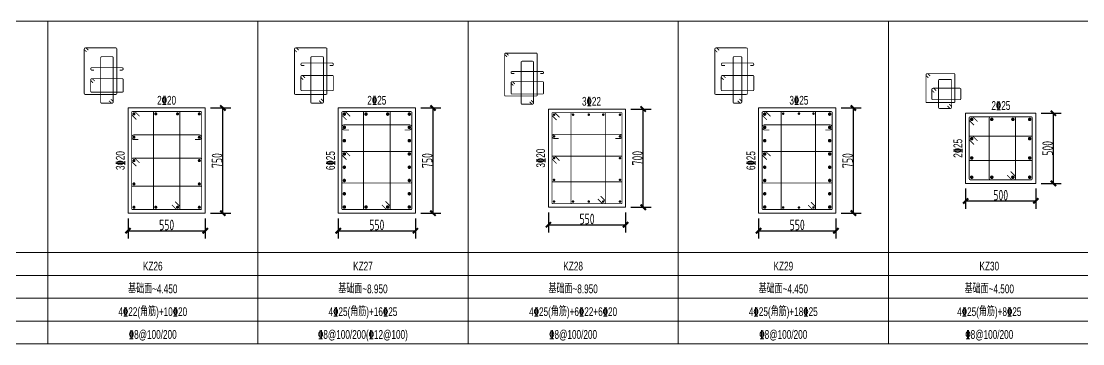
# Model space of a CAD drawing. Extents: x -695511 to 885008, y -751583 to -95266.
# Drawn here: x 260914 to 291143, y -265879 to -256679 of the extents above; entities that cross this region are included whole.
import ezdxf
from ezdxf.enums import TextEntityAlignment as Align

# ---------------------------------------------------------------- set-up
doc = ezdxf.new("R2010")
doc.units = 0
doc.header["$LTSCALE"] = 1000
doc.header["$MEASUREMENT"] = 0
for name, color, linetype, lineweight in [('柱原位标注', 7, 'Continuous', 18), ('柱尺寸标注', 3, 'Continuous', 18), ('柱截面轮廓', 7, 'Continuous', 18), ('柱箍筋', 1, 'Continuous', 25), ('柱纵筋', 1, 'Continuous', 70), ('柱表文字', 7, 'Continuous', 18), ('柱表边线', 253, 'Continuous', 18)]:
    doc.layers.add(name, color=color, linetype=linetype, lineweight=lineweight)
doc.styles.add('样式 1', font='GS_TXT.shx', dxfattribs={"width": 0.7, "height": 375, "bigfont": 'yjkchn.shx'})
doc.styles.add('盈建科标注', font='yjkeng.shx', dxfattribs={"width": 0.7, "height": 300, "bigfont": 'yjkchn.shx'})
doc.dimstyles.new('盈建科结构', dxfattribs={"dimscale": 150, "dimtxt": 2.5, "dimasz": 1, "dimexe": 1.5, "dimexo": 1.5, "dimgap": 1, "dimtad": 1, "dimdec": 0, "dimzin": 0, "dimdsep": 46, "dimtxsty": '盈建科标注', "dimblk": 'ARCHTICK', "dimcen": 0.09, "dimclrt": 7, "dimadec": 0, "dimazin": 0, "dimtfac": 1, "dimtdec": 4, "dimtix": 1, "dimtmove": 2, "dimatfit": 3, "dimfxl": 1, "dimtolj": 1, "dimtzin": 0, "dimarcsym": 0})

# ---------------------------------------------------------------- blocks, each defined once
blk = doc.blocks.new('_ArchTick')
at = {"color": 0, "linetype": 'ByBlock', "const_width": 0.4}
blk.add_lwpolyline([(-0.5, -0.5), (0.5, 0.5)], dxfattribs=at)
blk = doc.blocks.new('*D334')
at = {"layer": 'Defpoints', "color": 0, "transparency": 16777216}
for p in [(263955, -262154), (266155, -262154), (266155, -262654)]:
    blk.add_point(p, dxfattribs=at)
at = {"layer": '柱尺寸标注', "color": 0, "lineweight": -2, "transparency": 16777216}
for p, q in [((263955, -262304), (263955, -262879)), ((266155, -262304), (266155, -262879)), ((263955, -262654), (266155, -262654))]:
    blk.add_line(p, q, dxfattribs=at)
at = {"layer": '柱尺寸标注', "color": 0, "linetype": 'ByBlock', "lineweight": -2, "transparency": 16777216, "xscale": 150, "yscale": 150, "zscale": 150, "rotation": 180}
blk.add_blockref('_ArchTick', (263955, -262654), dxfattribs=at)
at = {"layer": '柱尺寸标注', "color": 0, "linetype": 'ByBlock', "lineweight": -2, "transparency": 16777216, "xscale": 150, "yscale": 150, "zscale": 150}
blk.add_blockref('_ArchTick', (266155, -262654), dxfattribs=at)
at = {"layer": '柱尺寸标注', "color": 7, "lineweight": 18, "transparency": 16777216, "insert": (265055, -262489), "char_height": 300, "attachment_point": 5, "style": '盈建科标注'}
blk.add_mtext('\\A1;550', dxfattribs=at)
blk = doc.blocks.new('*D335')
at = {"layer": 'Defpoints', "color": 0, "transparency": 16777216}
for p in [(266155, -259154), (266655, -259154), (266155, -262154)]:
    blk.add_point(p, dxfattribs=at)
at = {"layer": '柱尺寸标注', "color": 0, "lineweight": -2, "transparency": 16777216}
for p, q in [((266305, -259154), (266880, -259154)), ((266655, -262154), (266655, -259154)), ((266305, -262154), (266880, -262154))]:
    blk.add_line(p, q, dxfattribs=at)
at = {"layer": '柱尺寸标注', "color": 0, "linetype": 'ByBlock', "lineweight": -2, "transparency": 16777216, "xscale": 150, "yscale": 150, "zscale": 150}
for p, rotation in [((266655, -259154), 90), ((266655, -262154), 270)]:
    blk.add_blockref('_ArchTick', p, dxfattribs=dict(at, rotation=rotation))
at = {"layer": '柱尺寸标注', "color": 7, "lineweight": 18, "transparency": 16777216, "insert": (266490, -260654), "char_height": 300, "attachment_point": 5, "rotation": 90, "style": '盈建科标注'}
blk.add_mtext('\\A1;750', dxfattribs=at)
blk = doc.blocks.new('*D336')
at = {"layer": 'Defpoints', "color": 0, "transparency": 16777216}
for p in [(269940, -262154), (272140, -262154), (272140, -262654)]:
    blk.add_point(p, dxfattribs=at)
at = {"layer": '柱尺寸标注', "color": 0, "lineweight": -2, "transparency": 16777216}
for p, q in [((269940, -262304), (269940, -262879)), ((272140, -262304), (272140, -262879)), ((269940, -262654), (272140, -262654))]:
    blk.add_line(p, q, dxfattribs=at)
at = {"layer": '柱尺寸标注', "color": 0, "linetype": 'ByBlock', "lineweight": -2, "transparency": 16777216, "xscale": 150, "yscale": 150, "zscale": 150, "rotation": 180}
blk.add_blockref('_ArchTick', (269940, -262654), dxfattribs=at)
at = {"layer": '柱尺寸标注', "color": 0, "linetype": 'ByBlock', "lineweight": -2, "transparency": 16777216, "xscale": 150, "yscale": 150, "zscale": 150}
blk.add_blockref('_ArchTick', (272140, -262654), dxfattribs=at)
at = {"layer": '柱尺寸标注', "color": 7, "lineweight": 18, "transparency": 16777216, "insert": (271040, -262489), "char_height": 300, "attachment_point": 5, "style": '盈建科标注'}
blk.add_mtext('\\A1;550', dxfattribs=at)
blk = doc.blocks.new('*D337')
at = {"layer": 'Defpoints', "color": 0, "transparency": 16777216}
for p in [(272140, -259154), (272640, -259154), (272140, -262154)]:
    blk.add_point(p, dxfattribs=at)
at = {"layer": '柱尺寸标注', "color": 0, "lineweight": -2, "transparency": 16777216}
for p, q in [((272290, -259154), (272865, -259154)), ((272640, -262154), (272640, -259154)), ((272290, -262154), (272865, -262154))]:
    blk.add_line(p, q, dxfattribs=at)
at = {"layer": '柱尺寸标注', "color": 0, "linetype": 'ByBlock', "lineweight": -2, "transparency": 16777216, "xscale": 150, "yscale": 150, "zscale": 150}
for p, rotation in [((272640, -259154), 90), ((272640, -262154), 270)]:
    blk.add_blockref('_ArchTick', p, dxfattribs=dict(at, rotation=rotation))
at = {"layer": '柱尺寸标注', "color": 7, "lineweight": 18, "transparency": 16777216, "insert": (272475, -260654), "char_height": 300, "attachment_point": 5, "rotation": 90, "style": '盈建科标注'}
blk.add_mtext('\\A1;750', dxfattribs=at)
blk = doc.blocks.new('*D338')
at = {"layer": 'Defpoints', "color": 0, "transparency": 16777216}
for p in [(275926, -261984), (278126, -261984), (278126, -262484)]:
    blk.add_point(p, dxfattribs=at)
at = {"layer": '柱尺寸标注', "color": 0, "lineweight": -2, "transparency": 16777216}
for p, q in [((275926, -262134), (275926, -262709)), ((278126, -262134), (278126, -262709)), ((275926, -262484), (278126, -262484))]:
    blk.add_line(p, q, dxfattribs=at)
at = {"layer": '柱尺寸标注', "color": 0, "linetype": 'ByBlock', "lineweight": -2, "transparency": 16777216, "xscale": 150, "yscale": 150, "zscale": 150, "rotation": 180}
blk.add_blockref('_ArchTick', (275926, -262484), dxfattribs=at)
at = {"layer": '柱尺寸标注', "color": 0, "linetype": 'ByBlock', "lineweight": -2, "transparency": 16777216, "xscale": 150, "yscale": 150, "zscale": 150}
blk.add_blockref('_ArchTick', (278126, -262484), dxfattribs=at)
at = {"layer": '柱尺寸标注', "color": 7, "lineweight": 18, "transparency": 16777216, "insert": (277026, -262319), "char_height": 300, "attachment_point": 5, "style": '盈建科标注'}
blk.add_mtext('\\A1;550', dxfattribs=at)
blk = doc.blocks.new('*D339')
at = {"layer": 'Defpoints', "color": 0, "transparency": 16777216}
for p in [(278126, -259184), (278626, -259184), (278126, -261984)]:
    blk.add_point(p, dxfattribs=at)
at = {"layer": '柱尺寸标注', "color": 0, "lineweight": -2, "transparency": 16777216}
for p, q in [((278276, -259184), (278851, -259184)), ((278626, -261984), (278626, -259184)), ((278276, -261984), (278851, -261984))]:
    blk.add_line(p, q, dxfattribs=at)
at = {"layer": '柱尺寸标注', "color": 0, "linetype": 'ByBlock', "lineweight": -2, "transparency": 16777216, "xscale": 150, "yscale": 150, "zscale": 150}
for p, rotation in [((278626, -259184), 90), ((278626, -261984), 270)]:
    blk.add_blockref('_ArchTick', p, dxfattribs=dict(at, rotation=rotation))
at = {"layer": '柱尺寸标注', "color": 7, "lineweight": 18, "transparency": 16777216, "insert": (278461, -260584), "char_height": 300, "attachment_point": 5, "rotation": 90, "style": '盈建科标注'}
blk.add_mtext('\\A1;700', dxfattribs=at)
blk = doc.blocks.new('*D340')
at = {"layer": 'Defpoints', "color": 0, "transparency": 16777216}
for p in [(281911, -262154), (284111, -262154), (284111, -262654)]:
    blk.add_point(p, dxfattribs=at)
at = {"layer": '柱尺寸标注', "color": 0, "lineweight": -2, "transparency": 16777216}
for p, q in [((281911, -262304), (281911, -262879)), ((284111, -262304), (284111, -262879)), ((281911, -262654), (284111, -262654))]:
    blk.add_line(p, q, dxfattribs=at)
at = {"layer": '柱尺寸标注', "color": 0, "linetype": 'ByBlock', "lineweight": -2, "transparency": 16777216, "xscale": 150, "yscale": 150, "zscale": 150, "rotation": 180}
blk.add_blockref('_ArchTick', (281911, -262654), dxfattribs=at)
at = {"layer": '柱尺寸标注', "color": 0, "linetype": 'ByBlock', "lineweight": -2, "transparency": 16777216, "xscale": 150, "yscale": 150, "zscale": 150}
blk.add_blockref('_ArchTick', (284111, -262654), dxfattribs=at)
at = {"layer": '柱尺寸标注', "color": 7, "lineweight": 18, "transparency": 16777216, "insert": (283011, -262489), "char_height": 300, "attachment_point": 5, "style": '盈建科标注'}
blk.add_mtext('\\A1;550', dxfattribs=at)
blk = doc.blocks.new('*D341')
at = {"layer": 'Defpoints', "color": 0, "transparency": 16777216}
for p in [(284111, -259154), (284611, -259154), (284111, -262154)]:
    blk.add_point(p, dxfattribs=at)
at = {"layer": '柱尺寸标注', "color": 0, "lineweight": -2, "transparency": 16777216}
for p, q in [((284261, -259154), (284836, -259154)), ((284611, -262154), (284611, -259154)), ((284261, -262154), (284836, -262154))]:
    blk.add_line(p, q, dxfattribs=at)
at = {"layer": '柱尺寸标注', "color": 0, "linetype": 'ByBlock', "lineweight": -2, "transparency": 16777216, "xscale": 150, "yscale": 150, "zscale": 150}
for p, rotation in [((284611, -259154), 90), ((284611, -262154), 270)]:
    blk.add_blockref('_ArchTick', p, dxfattribs=dict(at, rotation=rotation))
at = {"layer": '柱尺寸标注', "color": 7, "lineweight": 18, "transparency": 16777216, "insert": (284446, -260654), "char_height": 300, "attachment_point": 5, "rotation": 90, "style": '盈建科标注'}
blk.add_mtext('\\A1;750', dxfattribs=at)
blk = doc.blocks.new('*D342')
at = {"layer": 'Defpoints', "color": 0, "transparency": 16777216}
for p in [(287807, -261304), (289807, -261304), (289807, -261804)]:
    blk.add_point(p, dxfattribs=at)
at = {"layer": '柱尺寸标注', "color": 0, "lineweight": -2, "transparency": 16777216}
for p, q in [((287807, -261454), (287807, -262029)), ((289807, -261454), (289807, -262029)), ((287807, -261804), (289807, -261804))]:
    blk.add_line(p, q, dxfattribs=at)
at = {"layer": '柱尺寸标注', "color": 0, "linetype": 'ByBlock', "lineweight": -2, "transparency": 16777216, "xscale": 150, "yscale": 150, "zscale": 150, "rotation": 180}
blk.add_blockref('_ArchTick', (287807, -261804), dxfattribs=at)
at = {"layer": '柱尺寸标注', "color": 0, "linetype": 'ByBlock', "lineweight": -2, "transparency": 16777216, "xscale": 150, "yscale": 150, "zscale": 150}
blk.add_blockref('_ArchTick', (289807, -261804), dxfattribs=at)
at = {"layer": '柱尺寸标注', "color": 7, "lineweight": 18, "transparency": 16777216, "insert": (288807, -261639), "char_height": 300, "attachment_point": 5, "style": '盈建科标注'}
blk.add_mtext('\\A1;500', dxfattribs=at)
blk = doc.blocks.new('*D343')
at = {"layer": 'Defpoints', "color": 0, "transparency": 16777216}
for p in [(289807, -259304), (290307, -259304), (289807, -261304)]:
    blk.add_point(p, dxfattribs=at)
at = {"layer": '柱尺寸标注', "color": 0, "lineweight": -2, "transparency": 16777216}
for p, q in [((289957, -259304), (290532, -259304)), ((290307, -261304), (290307, -259304)), ((289957, -261304), (290532, -261304))]:
    blk.add_line(p, q, dxfattribs=at)
at = {"layer": '柱尺寸标注', "color": 0, "linetype": 'ByBlock', "lineweight": -2, "transparency": 16777216, "xscale": 150, "yscale": 150, "zscale": 150}
for p, rotation in [((290307, -259304), 90), ((290307, -261304), 270)]:
    blk.add_blockref('_ArchTick', p, dxfattribs=dict(at, rotation=rotation))
at = {"layer": '柱尺寸标注', "color": 7, "lineweight": 18, "transparency": 16777216, "insert": (290142, -260304), "char_height": 300, "attachment_point": 5, "rotation": 90, "style": '盈建科标注'}
blk.add_mtext('\\A1;500', dxfattribs=at)

msp = doc.modelspace()

# ---------------------------------------------------------------- linework, layer by layer
at = {"layer": '柱截面轮廓', "lineweight": 18}
for points in [[(266154.8, -259153.8), (263954.8, -259153.8), (263954.8, -262153.8), (266154.8, -262153.8)], [(272140.2, -259153.8), (269940.2, -259153.8), (269940.2, -262153.8), (272140.2, -262153.8)], [(278125.7, -259183.8), (275925.7, -259183.8), (275925.7, -261983.8), (278125.7, -261983.8)], [(284111.2, -259153.8), (281911.2, -259153.8), (281911.2, -262153.8), (284111.2, -262153.8)], [(289806.6, -259303.8), (287806.6, -259303.8), (287806.6, -261303.8), (289806.6, -261303.8)]]:
    msp.add_lwpolyline(points, close=True, dxfattribs=at)
at = {"layer": '柱箍筋', "lineweight": 25, "const_width": 25}
for points in [[(262824.4, -257508), (262767.9, -257451.4, 0.6681786), (262709, -257475.8), (262709, -258741.3, 0.4142136), (262734, -258766.3), (263609, -258766.3, 0.4142136), (263634, -258741.3), (263634, -257466.3, 0.4142136), (263609, -257441.3), (262743.5, -257441.3, 0.6681786), (262719.1, -257500.2), (262775.6, -257556.8)], [(268815, -257508.9), (268758.4, -257452.3, 0.6681786), (268694.4, -257478.8), (268694.4, -258741.3, 0.4142136), (268719.4, -258766.3), (269594.4, -258766.3, 0.4142136), (269619.4, -258741.3), (269619.4, -257466.3, 0.4142136), (269594.4, -257441.3), (268731.9, -257441.3, 0.6681786), (268705.4, -257505.4), (268762, -257561.9)], [(280785.9, -257508.9), (280729.3, -257452.3, 0.6681786), (280665.3, -257478.8), (280665.3, -258741.3, 0.4142136), (280690.3, -258766.3), (281565.3, -258766.3, 0.4142136), (281590.3, -258741.3), (281590.3, -257466.3, 0.4142136), (281565.3, -257441.3), (280702.8, -257441.3, 0.6681786), (280676.3, -257505.4), (280732.9, -257561.9)], [(263416.5, -258949.7), (263473.1, -259006.2, 0.6681786), (263532, -258981.8), (263532, -257716.3, 0.4142136), (263507, -257691.3), (263202.6, -257691.3, 0.4142136), (263177.6, -257716.3), (263177.6, -258991.3, 0.4142136), (263202.6, -259016.3), (263497.5, -259016.3, 0.6681786), (263521.9, -258957.4), (263465.3, -258900.9)], [(269398.8, -258948.8), (269455.4, -259005.4, 0.6681786), (269519.4, -258978.8), (269519.4, -257716.3, 0.4142136), (269494.4, -257691.3), (269186.1, -257691.3, 0.4142136), (269161.1, -257716.3), (269161.1, -258991.3, 0.4142136), (269186.1, -259016.3), (269481.9, -259016.3, 0.6681786), (269508.4, -258952.3), (269451.9, -258895.7)], [(274788.5, -257653.5), (274731.9, -257596.9, 0.6681786), (274679.9, -257618.5), (274679.9, -258788, 0.4142136), (274704.9, -258813), (275579.9, -258813, 0.4142136), (275604.9, -258788), (275604.9, -257613, 0.4142136), (275579.9, -257588), (274710.4, -257588, 0.6681786), (274688.8, -257640.1), (274745.4, -257696.6)], [(275391.6, -258980.8), (275448.1, -259037.4, 0.6681786), (275500.2, -259015.8), (275500.2, -257846.3, 0.4142136), (275475.2, -257821.3), (275176.2, -257821.3, 0.4142136), (275151.2, -257846.3), (275151.2, -259021.3, 0.4142136), (275176.2, -259046.3), (275469.7, -259046.3, 0.6681786), (275491.3, -258994.3), (275434.7, -258937.7)], [(281313.1, -258948.8), (281369.6, -259005.4, 0.6681786), (281433.7, -258978.8), (281433.7, -257716.3, 0.4142136), (281408.7, -257691.3), (281213.7, -257691.3, 0.4142136), (281188.7, -257716.3), (281188.7, -258991.3, 0.4142136), (281213.7, -259016.3), (281396.2, -259016.3, 0.6681786), (281422.7, -258952.3), (281366.1, -258895.7)], [(262990.8, -258074.3), (262926.8, -258074.3, -1), (262926.8, -258005.3), (263782.8, -258005.3, -1), (263782.8, -258074.3), (263718.8, -258074.3)], [(268979.2, -257944.9), (268915.2, -257944.9, -1), (268915.2, -257869.9), (269765.2, -257869.9, -1), (269765.2, -257944.9), (269701.2, -257944.9)], [(274957.7, -258173.3), (274893.7, -258173.3, -1), (274893.7, -258112.3), (275757.7, -258112.3, -1), (275757.7, -258173.3), (275693.7, -258173.3)], [(280950.2, -257944.9), (280886.2, -257944.9, -1), (280886.2, -257869.9), (281736.2, -257869.9, -1), (281736.2, -257944.9), (281672.2, -257944.9)], [(262959, -258434.8), (262902.4, -258378.2, -0.6681786), (262926.8, -258319.3), (263792.3, -258319.3, -0.4142136), (263817.3, -258344.3), (263817.3, -258677.3, -0.4142136), (263792.3, -258702.3), (262917.3, -258702.3, -0.4142136), (262892.3, -258677.3), (262892.3, -258353.8, -0.6681786), (262951.2, -258329.4), (263007.8, -258386)], [(268945.3, -258347.6), (268888.7, -258291.1, -0.6681786), (268915.2, -258227), (269777.7, -258227, -0.4142136), (269802.7, -258252), (269802.7, -258634.2, -0.4142136), (269777.7, -258659.2), (268902.7, -258659.2, -0.4142136), (268877.7, -258634.2), (268877.7, -258264.5, -0.6681786), (268941.8, -258238), (268998.3, -258294.6)], [(274928.7, -258512), (274872.1, -258455.4, -0.6681786), (274893.7, -258403.3), (275763.2, -258403.3, -0.4142136), (275788.2, -258428.3), (275788.2, -258730.3, -0.4142136), (275763.2, -258755.3), (274888.2, -258755.3, -0.4142136), (274863.2, -258730.3), (274863.2, -258433.8, -0.6681786), (274915.3, -258412.3), (274971.8, -258468.8)], [(280916.2, -258347.6), (280859.6, -258291.1, -0.6681786), (280886.2, -258227), (281748.7, -258227, -0.4142136), (281773.7, -258252), (281773.7, -258634.2, -0.4142136), (281748.7, -258659.2), (280873.7, -258659.2, -0.4142136), (280848.7, -258634.2), (280848.7, -258264.5, -0.6681786), (280912.7, -258238), (280969.2, -258294.6)], [(286798, -258242.2), (286741.5, -258185.7, 0.6681786), (286677.4, -258212.2), (286677.4, -258974.7, 0.4142136), (286702.4, -258999.7), (287477.4, -258999.7, 0.4142136), (287502.4, -258974.7), (287502.4, -258199.7, 0.4142136), (287477.4, -258174.7), (286714.9, -258174.7, 0.6681786), (286688.4, -258238.7), (286745, -258295.3)], [(287290.5, -259098.8), (287347.1, -259155.4, 0.6681786), (287411.1, -259128.8), (287411.1, -258366.3, 0.4142136), (287386.1, -258341.3), (287062.6, -258341.3, 0.4142136), (287037.6, -258366.3), (287037.6, -259141.3, 0.4142136), (287062.6, -259166.3), (287373.6, -259166.3, 0.6681786), (287400.1, -259102.3), (287343.6, -259045.7)], [(286911.7, -258711.9), (286855.1, -258655.4, -0.6681786), (286881.6, -258591.3), (287644.1, -258591.3, -0.4142136), (287669.1, -258616.3), (287669.1, -258891.3, -0.4142136), (287644.1, -258916.3), (286869.1, -258916.3, -0.4142136), (286844.1, -258891.3), (286844.1, -258628.8, -0.6681786), (286908.1, -258602.3), (286964.7, -258658.9)], [(264284, -259388.9), (264159.6, -259264.6, 0.1989124), (264139.6, -259256.3), (264085.5, -259256.3, 0.4142136), (264057.3, -259284.6), (264057.3, -262023.1, 0.4142136), (264085.5, -262051.3), (266024, -262051.3, 0.4142136), (266052.3, -262023.1), (266052.3, -259284.6, 0.4142136), (266024, -259256.3), (264085.5, -259256.3, 0.4142136), (264057.3, -259284.6), (264057.3, -259338.7, 0.1989124), (264065.6, -259358.7), (264189.9, -259483)], [(265205, -261918.7), (265329.3, -262043.1, 0.1989124), (265349.3, -262051.3), (265403.4, -262051.3, 0.4142136), (265431.6, -262023.1), (265431.6, -259284.6, 0.4142136), (265403.4, -259256.3), (264706.2, -259256.3, 0.4142136), (264678, -259284.6), (264678, -262023.1, 0.4142136), (264706.2, -262051.3), (265403.4, -262051.3, 0.4142136), (265431.6, -262023.1), (265431.6, -261969, 0.1989124), (265423.4, -261949), (265299, -261824.7)], [(270279.6, -259390.7), (270154.4, -259265.5, 0.1989124), (270132.3, -259256.3), (270074, -259256.3, 0.4142136), (270042.7, -259287.6), (270042.7, -262020.1, 0.4142136), (270074, -262051.3), (272006.5, -262051.3, 0.4142136), (272037.7, -262020.1), (272037.7, -259287.6, 0.4142136), (272006.5, -259256.3), (270074, -259256.3, 0.4142136), (270042.7, -259287.6), (270042.7, -259345.9, 0.1989124), (270051.9, -259368), (270177.1, -259493.2)], [(271184.2, -261917), (271309.4, -262042.2, 0.1989124), (271331.5, -262051.3), (271389.8, -262051.3, 0.4142136), (271421.1, -262020.1), (271421.1, -259287.6, 0.4142136), (271389.8, -259256.3), (270690.7, -259256.3, 0.4142136), (270659.4, -259287.6), (270659.4, -262020.1, 0.4142136), (270690.7, -262051.3), (271389.8, -262051.3, 0.4142136), (271421.1, -262020.1), (271421.1, -261961.7, 0.1989124), (271411.9, -261939.7), (271286.7, -261814.4)], [(276241.2, -259416.6), (276118.3, -259293.7, 0.1989124), (276100.6, -259286.3), (276053.2, -259286.3, 0.4142136), (276028.2, -259311.3), (276028.2, -261856.3, 0.4142136), (276053.2, -261881.3), (277998.2, -261881.3, 0.4142136), (278023.2, -261856.3), (278023.2, -259311.3, 0.4142136), (277998.2, -259286.3), (276053.2, -259286.3, 0.4142136), (276028.2, -259311.3), (276028.2, -259358.7, 0.1989124), (276035.5, -259376.4), (276158.5, -259499.3)], [(277333.7, -261751.1), (277456.6, -261874, 0.1989124), (277474.3, -261881.3), (277521.7, -261881.3, 0.4142136), (277546.7, -261856.3), (277546.7, -259311.3, 0.4142136), (277521.7, -259286.3), (276593.7, -259286.3, 0.4142136), (276568.7, -259311.3), (276568.7, -261856.3, 0.4142136), (276593.7, -261881.3), (277521.7, -261881.3, 0.4142136), (277546.7, -261856.3), (277546.7, -261809, 0.1989124), (277539.4, -261791.3), (277416.4, -261668.3)], [(282250.6, -259390.7), (282125.3, -259265.5, 0.1989124), (282103.2, -259256.3), (282044.9, -259256.3, 0.4142136), (282013.7, -259287.6), (282013.7, -262020.1, 0.4142136), (282044.9, -262051.3), (283977.4, -262051.3, 0.4142136), (284008.7, -262020.1), (284008.7, -259287.6, 0.4142136), (283977.4, -259256.3), (282044.9, -259256.3, 0.4142136), (282013.7, -259287.6), (282013.7, -259345.9, 0.1989124), (282022.8, -259368), (282148, -259493.2)], [(283319.2, -261921.1), (283442.1, -262044, 0.1989124), (283459.8, -262051.3), (283507.2, -262051.3, 0.4142136), (283532.2, -262026.3), (283532.2, -259281.3, 0.4142136), (283507.2, -259256.3), (282579.2, -259256.3, 0.4142136), (282554.2, -259281.3), (282554.2, -262026.3, 0.4142136), (282579.2, -262051.3), (283507.2, -262051.3, 0.4142136), (283532.2, -262026.3), (283532.2, -261979, 0.1989124), (283524.8, -261961.3), (283401.9, -261838.3)], [(270243.2, -259779.9), (270115.2, -259779.9, -1), (270115.2, -259634.9), (271965.2, -259634.9, -1), (271965.2, -259779.9), (271837.2, -259779.9)], [(282214.2, -259779.9), (282086.2, -259779.9, -1), (282086.2, -259634.9), (283936.2, -259634.9, -1), (283936.2, -259779.9), (283808.2, -259779.9)], [(288146, -259540.7), (288020.8, -259415.5, 0.1989124), (287998.7, -259406.3), (287940.4, -259406.3, 0.4142136), (287909.1, -259437.6), (287909.1, -261170.1, 0.4142136), (287940.4, -261201.3), (289672.9, -261201.3, 0.4142136), (289704.1, -261170.1), (289704.1, -259437.6, 0.4142136), (289672.9, -259406.3), (287940.4, -259406.3, 0.4142136), (287909.1, -259437.6), (287909.1, -259495.9, 0.1989124), (287918.3, -259518), (288043.5, -259643.2)], [(288988.2, -261067), (289113.4, -261192.2, 0.1989124), (289135.5, -261201.3), (289193.9, -261201.3, 0.4142136), (289225.1, -261170.1), (289225.1, -259437.6, 0.4142136), (289193.9, -259406.3), (288511.4, -259406.3, 0.4142136), (288480.1, -259437.6), (288480.1, -261170.1, 0.4142136), (288511.4, -261201.3), (289193.9, -261201.3, 0.4142136), (289225.1, -261170.1), (289225.1, -261111.7, 0.1989124), (289216, -261089.7), (289090.7, -260964.4)], [(264251.8, -260054.8), (264123.8, -260054.8, -1), (264123.8, -259921.8), (265985.8, -259921.8, -1), (265985.8, -260054.8), (265857.8, -260054.8)], [(276214.7, -260022.8), (276086.7, -260022.8, -1), (276086.7, -259905.8), (277964.7, -259905.8, -1), (277964.7, -260022.8), (277836.7, -260022.8)], [(288043.5, -260193.2), (287918.3, -260068, -0.1989124), (287909.1, -260045.9), (287909.1, -259987.6, -0.4142136), (287940.4, -259956.3), (289672.9, -259956.3, -0.4142136), (289704.1, -259987.6), (289704.1, -260620.1, -0.4142136), (289672.9, -260651.3), (287940.4, -260651.3, -0.4142136), (287909.1, -260620.1), (287909.1, -259987.6, -0.4142136), (287940.4, -259956.3), (287998.7, -259956.3, -0.1989124), (288020.8, -259965.5), (288146, -260090.7)], [(264189.9, -260814), (264065.6, -260689.7, -0.1989124), (264057.3, -260669.7), (264057.3, -260615.6, -0.4142136), (264085.5, -260587.3), (266024, -260587.3, -0.4142136), (266052.3, -260615.6), (266052.3, -261357.6, -0.4142136), (266024, -261385.8), (264085.5, -261385.8, -0.4142136), (264057.3, -261357.6), (264057.3, -260615.6, -0.4142136), (264085.5, -260587.3), (264139.6, -260587.3, -0.1989124), (264159.6, -260595.6), (264284, -260719.9)], [(270177.1, -260629), (270051.9, -260503.7, -0.1989124), (270042.7, -260481.6), (270042.7, -260423.3, -0.4142136), (270074, -260392), (272006.5, -260392, -0.4142136), (272037.7, -260423.3), (272037.7, -261262.9, -0.4142136), (272006.5, -261294.2), (270074, -261294.2, -0.4142136), (270042.7, -261262.9), (270042.7, -260423.3, -0.4142136), (270074, -260392), (270132.3, -260392, -0.1989124), (270154.4, -260401.2), (270279.6, -260526.4)], [(276158.5, -260738.3), (276035.5, -260615.4, -0.1989124), (276028.2, -260597.7), (276028.2, -260550.3, -0.4142136), (276053.2, -260525.3), (277998.2, -260525.3, -0.4142136), (278023.2, -260550.3), (278023.2, -261236.8, -0.4142136), (277998.2, -261261.8), (276053.2, -261261.8, -0.4142136), (276028.2, -261236.8), (276028.2, -260550.3, -0.4142136), (276053.2, -260525.3), (276100.6, -260525.3, -0.1989124), (276118.3, -260532.7), (276241.2, -260655.6)], [(282148, -260629), (282022.8, -260503.7, -0.1989124), (282013.7, -260481.6), (282013.7, -260423.3, -0.4142136), (282044.9, -260392), (283977.4, -260392, -0.4142136), (284008.7, -260423.3), (284008.7, -261262.9, -0.4142136), (283977.4, -261294.2), (282044.9, -261294.2, -0.4142136), (282013.7, -261262.9), (282013.7, -260423.3, -0.4142136), (282044.9, -260392), (282103.2, -260392, -0.1989124), (282125.3, -260401.2), (282250.6, -260526.4)]]:
    msp.add_lwpolyline(points, format="xyb", dxfattribs=at)
at = {"layer": '柱纵筋', "lineweight": 70}
for points, const_width in [([(264145.8, -259322.8, 1), (264101.8, -259322.8, 1)], 44), ([(266007.8, -259322.8, 1), (265963.8, -259322.8, 1)], 44), ([(270140.2, -259328.8, 1), (270090.2, -259328.8, 1)], 50), ([(270756.9, -259328.8, 1), (270706.9, -259328.8, 1)], 50), ([(271373.6, -259328.8, 1), (271323.6, -259328.8, 1)], 50), ([(271990.2, -259328.8, 1), (271940.2, -259328.8, 1)], 50), ([(276104.7, -259344.8, 1), (276068.7, -259344.8, 1)], 36), ([(276645.2, -259344.8, 1), (276609.2, -259344.8, 1)], 36), ([(277093.2, -259344.8, 1), (277057.2, -259344.8, 1)], 36), ([(277506.2, -259344.8, 1), (277470.2, -259344.8, 1)], 36), ([(277982.7, -259344.8, 1), (277946.7, -259344.8, 1)], 36), ([(282111.2, -259328.8, 1), (282061.2, -259328.8, 1)], 50), ([(282630.7, -259314.8, 1), (282594.7, -259314.8, 1)], 36), ([(283078.7, -259314.8, 1), (283042.7, -259314.8, 1)], 36), ([(283491.7, -259314.8, 1), (283455.7, -259314.8, 1)], 36), ([(283961.2, -259328.8, 1), (283911.2, -259328.8, 1)], 50), ([(270140.2, -259707.4, 1), (270090.2, -259707.4, 1)], 50), ([(271990.2, -259707.4, 1), (271940.2, -259707.4, 1)], 50), ([(282111.2, -259707.4, 1), (282061.2, -259707.4, 1)], 50), ([(283961.2, -259707.4, 1), (283911.2, -259707.4, 1)], 50), ([(288006.6, -259478.8, 1), (287956.6, -259478.8, 1)], 50), ([(288577.6, -259478.8, 1), (288527.6, -259478.8, 1)], 50), ([(289177.6, -259478.8, 1), (289127.6, -259478.8, 1)], 50), ([(289656.6, -259478.8, 1), (289606.6, -259478.8, 1)], 50), ([(276104.7, -259964.3, 1), (276068.7, -259964.3, 1)], 36), ([(277982.7, -259964.3, 1), (277946.7, -259964.3, 1)], 36), ([(270140.2, -260086, 1), (270090.2, -260086, 1)], 50), ([(271990.2, -260086, 1), (271940.2, -260086, 1)], 50), ([(282111.2, -260086, 1), (282061.2, -260086, 1)], 50), ([(283961.2, -260086, 1), (283911.2, -260086, 1)], 50), ([(288006.6, -260028.8, 1), (287956.6, -260028.8, 1)], 50), ([(289656.6, -260028.8, 1), (289606.6, -260028.8, 1)], 50), ([(270140.2, -260464.5, 1), (270090.2, -260464.5, 1)], 50), ([(271990.2, -260464.5, 1), (271940.2, -260464.5, 1)], 50), ([(276104.7, -260583.8, 1), (276068.7, -260583.8, 1)], 36), ([(277982.7, -260583.8, 1), (277946.7, -260583.8, 1)], 36), ([(282111.2, -260464.5, 1), (282061.2, -260464.5, 1)], 50), ([(283961.2, -260464.5, 1), (283911.2, -260464.5, 1)], 50), ([(288006.6, -260578.8, 1), (287956.6, -260578.8, 1)], 50), ([(289656.6, -260578.8, 1), (289606.6, -260578.8, 1)], 50), ([(270140.2, -260843.1, 1), (270090.2, -260843.1, 1)], 50), ([(271990.2, -260843.1, 1), (271940.2, -260843.1, 1)], 50), ([(282111.2, -260843.1, 1), (282061.2, -260843.1, 1)], 50), ([(283961.2, -260843.1, 1), (283911.2, -260843.1, 1)], 50), ([(270140.2, -261221.7, 1), (270090.2, -261221.7, 1)], 50), ([(271990.2, -261221.7, 1), (271940.2, -261221.7, 1)], 50), ([(276104.7, -261203.3, 1), (276068.7, -261203.3, 1)], 36), ([(277982.7, -261203.3, 1), (277946.7, -261203.3, 1)], 36), ([(282111.2, -261221.7, 1), (282061.2, -261221.7, 1)], 50), ([(283961.2, -261221.7, 1), (283911.2, -261221.7, 1)], 50), ([(288006.6, -261128.8, 1), (287956.6, -261128.8, 1)], 50), ([(288577.6, -261128.8, 1), (288527.6, -261128.8, 1)], 50), ([(289177.6, -261128.8, 1), (289127.6, -261128.8, 1)], 50), ([(289656.6, -261128.8, 1), (289606.6, -261128.8, 1)], 50), ([(270140.2, -261600.3, 1), (270090.2, -261600.3, 1)], 50), ([(271990.2, -261600.3, 1), (271940.2, -261600.3, 1)], 50), ([(282111.2, -261600.3, 1), (282061.2, -261600.3, 1)], 50), ([(283961.2, -261600.3, 1), (283911.2, -261600.3, 1)], 50), ([(264145.8, -261984.8, 1), (264101.8, -261984.8, 1)], 44), ([(266007.8, -261984.8, 1), (265963.8, -261984.8, 1)], 44), ([(270140.2, -261978.8, 1), (270090.2, -261978.8, 1)], 50), ([(270756.9, -261978.8, 1), (270706.9, -261978.8, 1)], 50), ([(271373.6, -261978.8, 1), (271323.6, -261978.8, 1)], 50), ([(271990.2, -261978.8, 1), (271940.2, -261978.8, 1)], 50), ([(276104.7, -261822.8, 1), (276068.7, -261822.8, 1)], 36), ([(276645.2, -261822.8, 1), (276609.2, -261822.8, 1)], 36), ([(277093.2, -261822.8, 1), (277057.2, -261822.8, 1)], 36), ([(277506.2, -261822.8, 1), (277470.2, -261822.8, 1)], 36), ([(277982.7, -261822.8, 1), (277946.7, -261822.8, 1)], 36), ([(282111.2, -261978.8, 1), (282061.2, -261978.8, 1)], 50), ([(282630.7, -261992.8, 1), (282594.7, -261992.8, 1)], 36), ([(283078.7, -261992.8, 1), (283042.7, -261992.8, 1)], 36), ([(283491.7, -261992.8, 1), (283455.7, -261992.8, 1)], 36), ([(283961.2, -261978.8, 1), (283911.2, -261978.8, 1)], 50)]:
    msp.add_lwpolyline(points, format="xyb", close=True, dxfattribs=dict(at, const_width=const_width))
at = {"layer": '柱纵筋', "lineweight": 35, "const_width": 44}
for points in [[(264766.5, -259322.8, 1), (264722.5, -259322.8, 1)], [(265387.1, -259322.8, 1), (265343.1, -259322.8, 1)], [(264145.8, -259988.3, 1), (264101.8, -259988.3, 1)], [(266007.8, -259988.3, 1), (265963.8, -259988.3, 1)], [(264145.8, -260653.8, 1), (264101.8, -260653.8, 1)], [(266007.8, -260653.8, 1), (265963.8, -260653.8, 1)], [(264145.8, -261319.3, 1), (264101.8, -261319.3, 1)], [(266007.8, -261319.3, 1), (265963.8, -261319.3, 1)], [(264766.5, -261984.8, 1), (264722.5, -261984.8, 1)], [(265387.1, -261984.8, 1), (265343.1, -261984.8, 1)]]:
    msp.add_lwpolyline(points, format="xyb", close=True, dxfattribs=at)
at = {"layer": '柱表边线', "lineweight": 18}
for p, q in [((255681.6, -256678.8), (261667.1, -256678.8)), ((261667.1, -256678.8), (261667.1, -263278.8)), ((261667.1, -256678.8), (261667.1, -263278.8)), ((261667.1, -256678.8), (261667.1, -263278.8)), ((261667.1, -256678.8), (267463.4, -256678.8)), ((261667.1, -256678.8), (261667.1, -263278.8)), ((261667.1, -256678.8), (267652.5, -256678.8)), ((267652.5, -256678.8), (267652.5, -263278.8)), ((267652.5, -256678.8), (267652.5, -263278.8)), ((267652.5, -256678.8), (267652.5, -263278.8)), ((267652.5, -256678.8), (267652.5, -263278.8)), ((267652.5, -256678.8), (273638, -256678.8)), ((273638, -256678.8), (273638, -263278.8)), ((273638, -256678.8), (273638, -263278.8)), ((273638, -256678.8), (273638, -263278.8)), ((273638, -256678.8), (273638, -263278.8)), ((273638, -256678.8), (279623.4, -256678.8)), ((279623.4, -256678.8), (279623.4, -263278.8)), ((279623.4, -256678.8), (279623.4, -263278.8)), ((279623.4, -256678.8), (279623.4, -263278.8)), ((279623.4, -256678.8), (285608.9, -256678.8)), ((285608.9, -256678.8), (285608.9, -263278.8)), ((285608.9, -256678.8), (285608.9, -263278.8)), ((285608.9, -256678.8), (285608.9, -263278.8)), ((285608.9, -256678.8), (285608.9, -263278.8)), ((285608.9, -256678.8), (291354.3, -256678.8)), ((255681.6, -263278.8), (261667.1, -263278.8)), ((261667.1, -263278.8), (261667.1, -263928.8)), ((261667.1, -263278.8), (261667.1, -263928.8)), ((261667.1, -263278.8), (261667.1, -263928.8)), ((261667.1, -263278.8), (267652.5, -263278.8)), ((261667.1, -263278.8), (261667.1, -263928.8)), ((267652.5, -263278.8), (267652.5, -263928.8)), ((267652.5, -263278.8), (267652.5, -263928.8)), ((267652.5, -263278.8), (267652.5, -263928.8)), ((267652.5, -263278.8), (273638, -263278.8)), ((267652.5, -263278.8), (267652.5, -263928.8)), ((273638, -263278.8), (273638, -263928.8)), ((273638, -263278.8), (273638, -263928.8)), ((273638, -263278.8), (273638, -263928.8)), ((273638, -263278.8), (279623.4, -263278.8)), ((273638, -263278.8), (273638, -263928.8)), ((279623.4, -263278.8), (279623.4, -263928.8)), ((279623.4, -263278.8), (279623.4, -263928.8)), ((279623.4, -263278.8), (285608.9, -263278.8)), ((279623.4, -263278.8), (279623.4, -263928.8)), ((285608.9, -263278.8), (285608.9, -263928.8)), ((285608.9, -263278.8), (285608.9, -263928.8)), ((285608.9, -263278.8), (285608.9, -263928.8)), ((285608.9, -263278.8), (291354.3, -263278.8)), ((285608.9, -263278.8), (285608.9, -263928.8)), ((255681.6, -263928.8), (261667.1, -263928.8)), ((261667.1, -263928.8), (261667.1, -264578.8)), ((261667.1, -263928.8), (261667.1, -264578.8)), ((261667.1, -263928.8), (261667.1, -264578.8)), ((261667.1, -263928.8), (267652.5, -263928.8)), ((261667.1, -263928.8), (261667.1, -264578.8)), ((267652.5, -263928.8), (267652.5, -264578.8)), ((267652.5, -263928.8), (267652.5, -264578.8)), ((267652.5, -263928.8), (267652.5, -264578.8)), ((267652.5, -263928.8), (273638, -263928.8)), ((267652.5, -263928.8), (267652.5, -264578.8)), ((273638, -263928.8), (273638, -264578.8)), ((273638, -263928.8), (273638, -264578.8)), ((273638, -263928.8), (273638, -264578.8)), ((273638, -263928.8), (279623.4, -263928.8)), ((273638, -263928.8), (273638, -264578.8)), ((279623.4, -263928.8), (279623.4, -264578.8)), ((279623.4, -263928.8), (279623.4, -264578.8)), ((279623.4, -263928.8), (285608.9, -263928.8)), ((279623.4, -263928.8), (279623.4, -264578.8)), ((285608.9, -263928.8), (285608.9, -264578.8)), ((285608.9, -263928.8), (285608.9, -264578.8)), ((285608.9, -263928.8), (285608.9, -264578.8)), ((285608.9, -263928.8), (291354.3, -263928.8)), ((285608.9, -263928.8), (285608.9, -264578.8)), ((255681.6, -264578.8), (261667.1, -264578.8)), ((261667.1, -264578.8), (261667.1, -265228.8)), ((261667.1, -264578.8), (261667.1, -265228.8)), ((261667.1, -264578.8), (261667.1, -265228.8)), ((261667.1, -264578.8), (267652.5, -264578.8)), ((261667.1, -264578.8), (261667.1, -265228.8)), ((267652.5, -264578.8), (267652.5, -265228.8)), ((267652.5, -264578.8), (267652.5, -265228.8)), ((267652.5, -264578.8), (267652.5, -265228.8)), ((267652.5, -264578.8), (273638, -264578.8)), ((267652.5, -264578.8), (267652.5, -265228.8)), ((273638, -264578.8), (273638, -265228.8)), ((273638, -264578.8), (273638, -265228.8)), ((273638, -264578.8), (273638, -265228.8)), ((273638, -264578.8), (279623.4, -264578.8)), ((273638, -264578.8), (273638, -265228.8)), ((279623.4, -264578.8), (279623.4, -265228.8)), ((279623.4, -264578.8), (279623.4, -265228.8)), ((279623.4, -264578.8), (285608.9, -264578.8)), ((279623.4, -264578.8), (279623.4, -265228.8)), ((285608.9, -264578.8), (285608.9, -265228.8)), ((285608.9, -264578.8), (285608.9, -265228.8)), ((285608.9, -264578.8), (285608.9, -265228.8)), ((285608.9, -264578.8), (291354.3, -264578.8)), ((285608.9, -264578.8), (285608.9, -265228.8)), ((255681.6, -265228.8), (261667.1, -265228.8)), ((261667.1, -265228.8), (261667.1, -265878.8)), ((261667.1, -265228.8), (261667.1, -265878.8)), ((261667.1, -265228.8), (261667.1, -265878.8)), ((261667.1, -265228.8), (267652.5, -265228.8)), ((261667.1, -265228.8), (261667.1, -265878.8)), ((267652.5, -265228.8), (267652.5, -265878.8)), ((267652.5, -265228.8), (267652.5, -265878.8)), ((267652.5, -265228.8), (267652.5, -265878.8)), ((267652.5, -265228.8), (273638, -265228.8)), ((267652.5, -265228.8), (267652.5, -265878.8)), ((273638, -265228.8), (273638, -265878.8)), ((273638, -265228.8), (273638, -265878.8)), ((273638, -265228.8), (273638, -265878.8)), ((273638, -265228.8), (279623.4, -265228.8)), ((273638, -265228.8), (273638, -265878.8)), ((279623.4, -265228.8), (279623.4, -265878.8)), ((279623.4, -265228.8), (279623.4, -265878.8)), ((279623.4, -265228.8), (285608.9, -265228.8)), ((279623.4, -265228.8), (279623.4, -265878.8)), ((285608.9, -265228.8), (285608.9, -265878.8)), ((285608.9, -265228.8), (285608.9, -265878.8)), ((285608.9, -265228.8), (285608.9, -265878.8)), ((285608.9, -265228.8), (285608.9, -265878.8)), ((285608.9, -265228.8), (291354.3, -265228.8)), ((285608.9, -265228.8), (285608.9, -265878.8)), ((255681.6, -265878.8), (261667.1, -265878.8)), ((261667.1, -265878.8), (267652.5, -265878.8)), ((267652.5, -265878.8), (273638, -265878.8)), ((273638, -265878.8), (279623.4, -265878.8)), ((279623.4, -265878.8), (285608.9, -265878.8)), ((285608.9, -265878.8), (291354.3, -265878.8))]:
    msp.add_line(p, q, dxfattribs=at)

# ---------------------------------------------------------------- texts
at = {"layer": '柱原位标注', "style": '样式 1', "width": 0.7}
for s, p in [('2%%13220', (265054.8, -259133.8)), ('2%%13225', (271040.2, -259133.8)), ('3%%13222', (277153.2, -259163.8)), ('3%%13225', (283059.2, -259133.8)), ('2%%13225', (288811.6, -259283.8))]:
    msp.add_text(s, height=250, dxfattribs=at).set_placement(p, align=Align.BOTTOM_CENTER)
for s, p in [('2%%13225', (287786.6, -260303.8)), ('3%%13220', (263934.8, -260653.8)), ('6%%13225', (269920.2, -260653.8)), ('3%%13220', (275905.7, -260583.8)), ('6%%13225', (281891.2, -260653.8))]:
    msp.add_text(s, height=250, rotation=90, dxfattribs=at).set_placement(p, align=Align.BOTTOM_CENTER)
at = {"layer": '柱表文字', "style": '样式 1', "width": 0.7}
for s, p in [('KZ26', (264659.8, -263662.3)), ('KZ27', (270645.2, -263662.3)), ('KZ28', (276630.7, -263662.3)), ('KZ29', (282616.2, -263662.3)), ('KZ30', (288481.6, -263662.3)), ('基础面~4.450', (264659.8, -264312.3)), ('基础面~8.950', (270645.2, -264312.3)), ('基础面~8.950', (276630.7, -264312.3)), ('基础面~4.450', (282616.2, -264312.3)), ('基础面~4.500', (288481.6, -264312.3)), ('4%%13222(角筋)+10%%13220', (264659.8, -264962.3)), ('4%%13225(角筋)+16%%13225', (270645.2, -264962.3)), ('4%%13225(角筋)+6%%13222+6%%13220', (276630.7, -264962.3)), ('4%%13225(角筋)+18%%13225', (282616.2, -264962.3)), ('4%%13225(角筋)+8%%13225', (288481.6, -264962.3)), ('%%1328@100/200', (264659.8, -265612.3)), ('%%1328@100/200(%%13212@100)', (270645.2, -265612.3)), ('%%1328@100/200', (276630.7, -265612.3)), ('%%1328@100/200', (282616.2, -265612.3)), ('%%1328@100/200', (288481.6, -265612.3))]:
    msp.add_text(s, height=250, dxfattribs=at).set_placement(p, align=Align.MIDDLE_CENTER)

# ---------------------------------------------------------------- dimensions: what is measured, and where the dimension line sits
at = {"layer": '柱尺寸标注', "lineweight": 18}
for p1, p2, picture, middle in [((266154.8, -262153.8), (266154.8, -259153.8), '*D335', (266489.8, -260653.8)), ((272140.2, -262153.8), (272140.2, -259153.8), '*D337', (272475.2, -260653.8)), ((284111.2, -262153.8), (284111.2, -259153.8), '*D341', (284446.2, -260653.8)), ((278125.7, -261983.8), (278125.7, -259183.8), '*D339', (278460.7, -260583.8)), ((289806.6, -261303.8), (289806.6, -259303.8), '*D343', (290141.6, -260303.8)), ((287806.6, -261303.8), (289806.6, -261303.8), '*D342', (288806.6, -261638.8)), ((275925.7, -261983.8), (278125.7, -261983.8), '*D338', (277025.7, -262318.8)), ((263954.8, -262153.8), (266154.8, -262153.8), '*D334', (265054.8, -262488.8)), ((269940.2, -262153.8), (272140.2, -262153.8), '*D336', (271040.2, -262488.8)), ((281911.2, -262153.8), (284111.2, -262153.8), '*D340', (283011.2, -262488.8))]:
    dim = msp.add_aligned_dim(p1=p1, p2=p2, distance=-500, dimstyle='盈建科结构', override={"dimexo": 1, "dimgap": 0.1, "dimlfac": 0.25, "dimrnd": 5}, dxfattribs=at)
    dim.commit()
    dim.dimension.update_dxf_attribs({"geometry": picture, "text_midpoint": middle})

doc.saveas('drawing.dxf')
